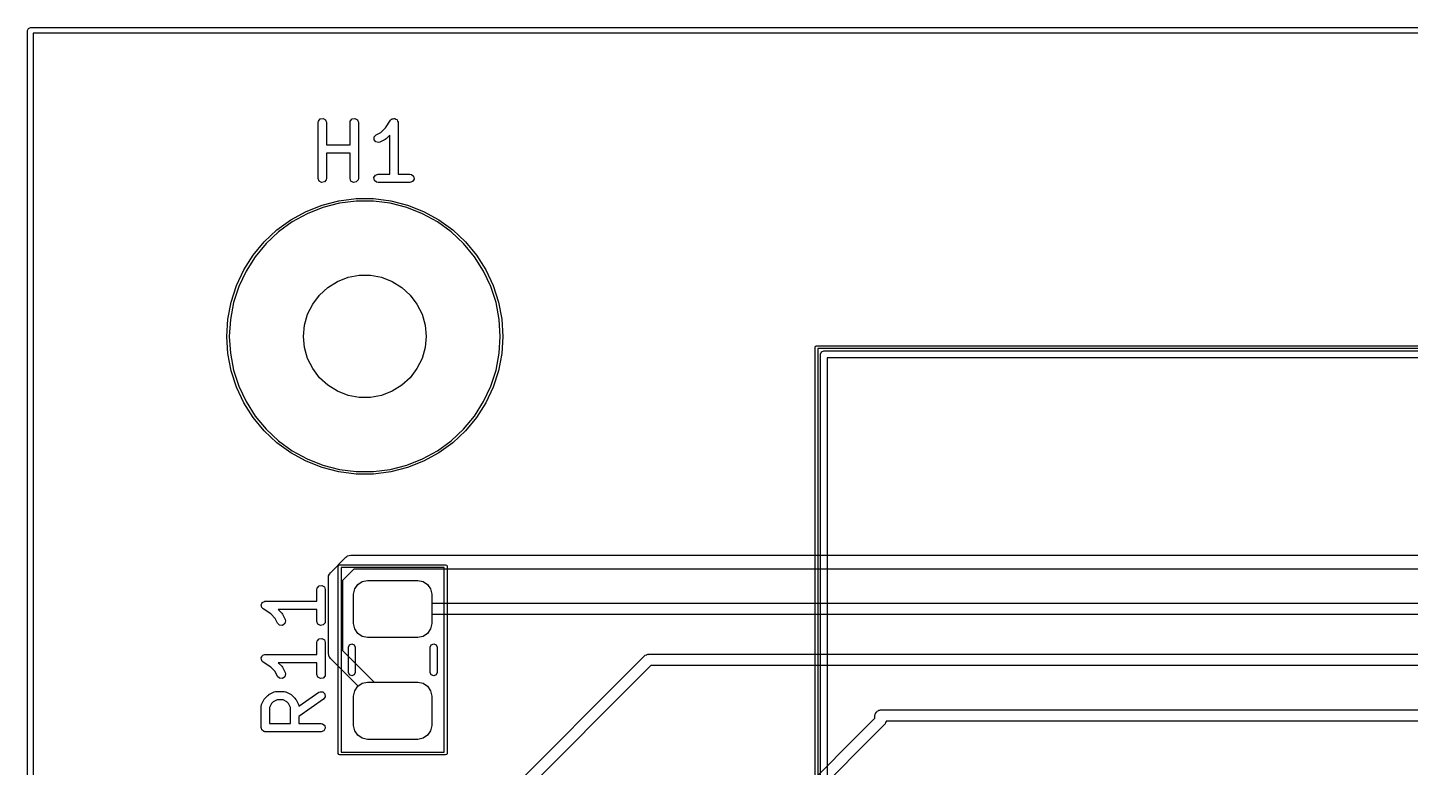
# Model space of a CAD drawing. Extents: x 96 to 198, y -147 to -47.
# Drawn here: x 97.95 to 122.75, y -59.93 to -46.67 of the extents above; entities that cross this region are included whole.
import ezdxf

# ---------------------------------------------------------------- set-up
doc = ezdxf.new("R2010")
doc.units = 0
doc.layers.add('BLACK', color=7, linetype='CONTINUOUS')

msp = doc.modelspace()

# ---------------------------------------------------------------- linework, layer by layer
at = {"layer": 'BLACK', "linetype": 'CONTINUOUS'}
for p, q in [((97.9537, -46.7162), (97.9683, -46.6809)), ((97.9537, -146.7), (97.9537, -46.7162)), ((97.9683, -46.6809), (98.0037, -46.6662)), ((98.0037, -46.6662), (197.996, -46.6662)), ((98.0537, -46.7662), (98.0537, -146.65)), ((197.946, -46.7662), (98.0537, -46.7662)), ((103.163, -48.3674), (103.168, -48.3417)), ((103.168, -48.3417), (103.201, -48.3024)), ((103.201, -48.3024), (103.251, -48.2935)), ((103.251, -48.2935), (103.296, -48.3192)), ((103.296, -48.3192), (103.313, -48.3674)), ((103.735, -48.3674), (103.739, -48.3417)), ((103.739, -48.3417), (103.772, -48.3024)), ((103.772, -48.3024), (103.823, -48.2935)), ((103.823, -48.2935), (103.867, -48.3192)), ((103.867, -48.3192), (103.885, -48.3674)), ((104.37, -48.4625), (104.461, -48.3258)), ((104.461, -48.3258), (104.479, -48.3069)), ((104.479, -48.3069), (104.484, -48.3057)), ((104.484, -48.3057), (104.486, -48.3024)), ((104.486, -48.3024), (104.508, -48.2986)), ((104.508, -48.2986), (104.529, -48.2925)), ((104.529, -48.2925), (104.533, -48.2943)), ((104.533, -48.2943), (104.537, -48.2935)), ((104.537, -48.2935), (104.556, -48.3044)), ((104.556, -48.3044), (104.576, -48.3131)), ((104.576, -48.3131), (104.578, -48.317)), ((104.578, -48.317), (104.581, -48.3192)), ((104.581, -48.3192), (104.589, -48.3396)), ((104.589, -48.3396), (104.598, -48.3591)), ((103.163, -49.3674), (103.163, -48.3674)), ((103.313, -48.3674), (103.313, -48.7686)), ((103.735, -48.7686), (103.735, -48.3674)), ((103.885, -48.3674), (103.885, -49.3674)), ((104.169, -48.6233), (104.205, -48.586)), ((104.205, -48.586), (104.289, -48.5438)), ((104.289, -48.5438), (104.37, -48.4625)), ((104.449, -48.5961), (104.386, -48.6585)), ((104.449, -49.2924), (104.449, -48.5961)), ((104.598, -48.3591), (104.597, -48.3633)), ((104.597, -48.3633), (104.599, -48.3674)), ((104.599, -48.3674), (104.599, -49.2924)), ((103.313, -48.7686), (103.735, -48.7686)), ((104.166, -48.6745), (104.169, -48.6233)), ((104.197, -48.7157), (104.166, -48.6745)), ((104.247, -48.7276), (104.197, -48.7157)), ((104.272, -48.7202), (104.247, -48.7276)), ((104.367, -48.6726), (104.272, -48.7202)), ((104.368, -48.6714), (104.367, -48.6726)), ((104.386, -48.6585), (104.368, -48.6714)), ((103.735, -48.9186), (103.313, -48.9186)), ((103.313, -48.9186), (103.313, -49.3674)), ((103.735, -49.3674), (103.735, -48.9186)), ((104.164, -49.3544), (104.19, -49.3099)), ((104.19, -49.3099), (104.238, -49.2924)), ((104.238, -49.2924), (104.449, -49.2924)), ((104.599, -49.2924), (104.81, -49.2924)), ((104.81, -49.2924), (104.835, -49.2969)), ((104.835, -49.2969), (104.874, -49.3299)), ((104.874, -49.3299), (104.883, -49.3804)), ((103.181, -49.4156), (103.163, -49.3674)), ((103.225, -49.4412), (103.181, -49.4156)), ((103.276, -49.4323), (103.225, -49.4412)), ((103.309, -49.393), (103.276, -49.4323)), ((103.313, -49.3674), (103.309, -49.393)), ((103.752, -49.4156), (103.735, -49.3674)), ((103.796, -49.4412), (103.752, -49.4156)), ((103.847, -49.4323), (103.796, -49.4412)), ((103.88, -49.393), (103.847, -49.4323)), ((103.885, -49.3674), (103.88, -49.393)), ((104.173, -49.4049), (104.164, -49.3544)), ((104.212, -49.4379), (104.173, -49.4049)), ((104.238, -49.4424), (104.212, -49.4379)), ((104.81, -49.4424), (104.238, -49.4424)), ((104.858, -49.4248), (104.81, -49.4424)), ((104.883, -49.3804), (104.858, -49.4248)), ((103.235, -49.8461), (103.536, -49.7688)), ((103.545, -49.8132), (103.249, -49.8891)), ((103.536, -49.7688), (103.845, -49.7299)), ((103.847, -49.775), (103.545, -49.8132)), ((103.845, -49.7299), (104.155, -49.7299)), ((104.153, -49.775), (103.847, -49.775)), ((104.455, -49.8132), (104.153, -49.775)), ((104.155, -49.7299), (104.464, -49.7688)), ((104.751, -49.8891), (104.455, -49.8132)), ((104.464, -49.7688), (104.765, -49.8461)), ((102.674, -50.1103), (102.946, -49.9606)), ((102.965, -50.0015), (102.698, -50.1485)), ((102.946, -49.9606), (103.235, -49.8461)), ((103.249, -49.8891), (102.965, -50.0015)), ((105.035, -50.0015), (104.751, -49.8891)), ((104.765, -49.8461), (105.054, -49.9606)), ((105.302, -50.1485), (105.035, -50.0015)), ((105.054, -49.9606), (105.326, -50.1103)), ((102.196, -50.5057), (102.422, -50.293)), ((102.451, -50.3278), (102.229, -50.5367)), ((102.422, -50.293), (102.674, -50.1103)), ((102.698, -50.1485), (102.451, -50.3278)), ((105.549, -50.3278), (105.302, -50.1485)), ((105.326, -50.1103), (105.578, -50.293)), ((105.771, -50.5367), (105.549, -50.3278)), ((105.578, -50.293), (105.804, -50.5057)), ((101.998, -50.7452), (102.196, -50.5057)), ((102.229, -50.5367), (102.034, -50.7718)), ((105.966, -50.7718), (105.771, -50.5367)), ((105.804, -50.5057), (106.002, -50.7452)), ((101.831, -51.0077), (101.998, -50.7452)), ((102.034, -50.7718), (101.871, -51.0294)), ((106.129, -51.0294), (105.966, -50.7718)), ((106.002, -50.7452), (106.169, -51.0077)), ((101.699, -51.2889), (101.831, -51.0077)), ((101.871, -51.0294), (101.741, -51.3055)), ((106.259, -51.3055), (106.129, -51.0294)), ((106.169, -51.0077), (106.301, -51.2889)), ((101.603, -51.5845), (101.699, -51.2889)), ((101.741, -51.3055), (101.647, -51.5957)), ((103.187, -51.4589), (103.337, -51.3222)), ((103.337, -51.3222), (103.51, -51.2153)), ((103.51, -51.2153), (103.699, -51.142)), ((103.699, -51.142), (103.899, -51.1047)), ((103.899, -51.1047), (104.101, -51.1047)), ((104.101, -51.1047), (104.301, -51.142)), ((104.301, -51.142), (104.49, -51.2153)), ((104.49, -51.2153), (104.663, -51.3222)), ((104.663, -51.3222), (104.813, -51.4589)), ((106.353, -51.5957), (106.259, -51.3055)), ((106.301, -51.2889), (106.397, -51.5845)), ((103.065, -51.6209), (103.187, -51.4589)), ((104.813, -51.4589), (104.935, -51.6209)), ((101.545, -51.8898), (101.603, -51.5845)), ((101.647, -51.5957), (101.589, -51.8955)), ((102.919, -51.9979), (102.974, -51.8026)), ((102.974, -51.8026), (103.065, -51.6209)), ((104.935, -51.6209), (105.026, -51.8026)), ((105.026, -51.8026), (105.081, -51.9979)), ((106.411, -51.8955), (106.353, -51.5957)), ((106.397, -51.5845), (106.455, -51.8898)), ((101.525, -52.2), (101.545, -51.8898)), ((101.589, -51.8955), (101.57, -52.2)), ((102.9, -52.2), (102.919, -51.9979)), ((105.081, -51.9979), (105.1, -52.2)), ((106.43, -52.2), (106.411, -51.8955)), ((106.455, -51.8898), (106.475, -52.2)), ((101.545, -52.5102), (101.525, -52.2)), ((101.57, -52.2), (101.589, -52.5045)), ((102.919, -52.4021), (102.9, -52.2)), ((105.1, -52.2), (105.081, -52.4021)), ((106.411, -52.5045), (106.43, -52.2)), ((106.475, -52.2), (106.455, -52.5102)), ((101.603, -52.8155), (101.545, -52.5102)), ((101.589, -52.5045), (101.647, -52.8043)), ((102.974, -52.5974), (102.919, -52.4021)), ((105.081, -52.4021), (105.026, -52.5974)), ((106.353, -52.8043), (106.411, -52.5045)), ((106.455, -52.5102), (106.397, -52.8155)), ((112.075, -52.3925), (112.082, -52.3748)), ((112.075, -71.8925), (112.075, -52.3925)), ((112.082, -52.3748), (112.1, -52.3675)), ((112.1, -52.3675), (162.9, -52.3675)), ((112.125, -52.4175), (112.125, -71.8675)), ((162.875, -52.4175), (112.125, -52.4175)), ((112.17, -52.5225), (112.188, -52.4801)), ((112.17, -71.7625), (112.17, -52.5225)), ((112.188, -52.4801), (112.23, -52.4625)), ((112.23, -52.4625), (162.77, -52.4625)), ((101.699, -53.1111), (101.603, -52.8155)), ((101.647, -52.8043), (101.741, -53.0945)), ((103.065, -52.7791), (102.974, -52.5974)), ((103.187, -52.9411), (103.065, -52.7791)), ((104.935, -52.7791), (104.813, -52.9411)), ((105.026, -52.5974), (104.935, -52.7791)), ((106.259, -53.0945), (106.353, -52.8043)), ((106.397, -52.8155), (106.301, -53.1111)), ((112.29, -52.5825), (112.29, -71.7025)), ((162.71, -52.5825), (112.29, -52.5825)), ((103.337, -53.0778), (103.187, -52.9411)), ((104.813, -52.9411), (104.663, -53.0778)), ((101.831, -53.3923), (101.699, -53.1111)), ((101.741, -53.0945), (101.871, -53.3706)), ((103.51, -53.1847), (103.337, -53.0778)), ((103.699, -53.258), (103.51, -53.1847)), ((103.899, -53.2953), (103.699, -53.258)), ((104.101, -53.2953), (103.899, -53.2953)), ((104.301, -53.258), (104.101, -53.2953)), ((104.49, -53.1847), (104.301, -53.258)), ((104.663, -53.0778), (104.49, -53.1847)), ((106.129, -53.3706), (106.259, -53.0945)), ((106.301, -53.1111), (106.169, -53.3923)), ((101.998, -53.6548), (101.831, -53.3923)), ((101.871, -53.3706), (102.034, -53.6282)), ((105.966, -53.6282), (106.129, -53.3706)), ((106.169, -53.3923), (106.002, -53.6548)), ((102.196, -53.8943), (101.998, -53.6548)), ((102.034, -53.6282), (102.229, -53.8633)), ((105.771, -53.8633), (105.966, -53.6282)), ((106.002, -53.6548), (105.804, -53.8943)), ((102.422, -54.107), (102.196, -53.8943)), ((102.229, -53.8633), (102.451, -54.0722)), ((105.549, -54.0722), (105.771, -53.8633)), ((105.804, -53.8943), (105.578, -54.107)), ((102.674, -54.2897), (102.422, -54.107)), ((102.451, -54.0722), (102.698, -54.2515)), ((102.946, -54.4394), (102.674, -54.2897)), ((102.698, -54.2515), (102.965, -54.3985)), ((105.035, -54.3985), (105.302, -54.2515)), ((105.326, -54.2897), (105.054, -54.4394)), ((105.302, -54.2515), (105.549, -54.0722)), ((105.578, -54.107), (105.326, -54.2897)), ((103.235, -54.5539), (102.946, -54.4394)), ((102.965, -54.3985), (103.249, -54.5109)), ((103.249, -54.5109), (103.545, -54.5868)), ((104.455, -54.5868), (104.751, -54.5109)), ((104.751, -54.5109), (105.035, -54.3985)), ((105.054, -54.4394), (104.765, -54.5539)), ((103.536, -54.6312), (103.235, -54.5539)), ((103.845, -54.6701), (103.536, -54.6312)), ((103.545, -54.5868), (103.847, -54.625)), ((104.155, -54.6701), (103.845, -54.6701)), ((103.847, -54.625), (104.153, -54.625)), ((104.153, -54.625), (104.455, -54.5868)), ((104.464, -54.6312), (104.155, -54.6701)), ((104.765, -54.5539), (104.464, -54.6312)), ((103.383, -56.4372), (103.662, -56.1582)), ((103.662, -56.1582), (103.68, -56.1446)), ((103.68, -56.1446), (103.683, -56.1412)), ((103.683, -56.1412), (103.686, -56.1404)), ((103.686, -56.1404), (103.691, -56.1365)), ((103.691, -56.1365), (103.722, -56.1299)), ((103.722, -56.1299), (103.752, -56.121)), ((103.752, -56.121), (130.895, -56.121)), ((103.346, -56.527), (103.349, -56.5045)), ((103.346, -57.8855), (103.346, -56.527)), ((103.349, -56.5), (103.35, -56.4976)), ((103.349, -56.5045), (103.349, -56.5)), ((103.35, -56.4976), (103.351, -56.4912)), ((103.351, -56.4912), (103.368, -56.4648)), ((103.368, -56.4648), (103.383, -56.4372)), ((103.525, -56.32), (103.532, -56.3023)), ((103.525, -59.68), (103.525, -56.32)), ((103.532, -56.3023), (103.55, -56.295)), ((103.55, -56.295), (105.45, -56.295)), ((103.575, -56.345), (103.575, -59.655)), ((105.425, -56.345), (103.575, -56.345)), ((103.805, -56.375), (103.6, -56.5796)), ((130.948, -56.375), (103.805, -56.375)), ((105.425, -59.655), (105.425, -56.345)), ((105.45, -56.295), (105.468, -56.3023)), ((105.468, -56.3023), (105.475, -56.32)), ((105.475, -56.32), (105.475, -59.68)), ((103.142, -56.7381), (103.147, -56.7124)), ((103.142, -56.9488), (103.142, -56.7381)), ((103.147, -56.7124), (103.18, -56.6731)), ((103.18, -56.6731), (103.23, -56.6642)), ((103.23, -56.6642), (103.275, -56.6899)), ((103.275, -56.6899), (103.292, -56.7381)), ((103.292, -56.7381), (103.292, -57.3095)), ((103.6, -56.5796), (103.6, -57.8329)), ((103.8, -56.825), (103.819, -56.7293)), ((103.8, -56.825), (103.819, -56.7293)), ((103.8, -56.825), (103.819, -56.7293)), ((103.819, -56.7293), (103.873, -56.6482)), ((103.819, -56.7293), (103.873, -56.6482)), ((103.819, -56.7293), (103.873, -56.6482)), ((103.873, -56.6482), (103.954, -56.594)), ((103.873, -56.6482), (103.954, -56.594)), ((103.873, -56.6482), (103.954, -56.594)), ((103.954, -56.594), (104.05, -56.575)), ((103.954, -56.594), (104.05, -56.575)), ((103.954, -56.594), (104.05, -56.575)), ((104.05, -56.575), (104.95, -56.575)), ((104.05, -56.575), (104.95, -56.575)), ((104.05, -56.575), (104.95, -56.575)), ((104.95, -56.575), (105.046, -56.594)), ((104.95, -56.575), (105.046, -56.594)), ((104.95, -56.575), (105.046, -56.594)), ((105.046, -56.594), (105.127, -56.6482)), ((105.046, -56.594), (105.127, -56.6482)), ((105.046, -56.594), (105.127, -56.6482)), ((105.127, -56.6482), (105.181, -56.7293)), ((105.127, -56.6482), (105.181, -56.7293)), ((105.127, -56.6482), (105.181, -56.7293)), ((105.181, -56.7293), (105.2, -56.825)), ((105.181, -56.7293), (105.2, -56.825)), ((105.181, -56.7293), (105.2, -56.825)), ((102.143, -57.019), (102.144, -57.015)), ((102.149, -57.0399), (102.143, -57.019)), ((102.144, -57.0108), (102.154, -56.9919)), ((102.144, -57.015), (102.144, -57.0108)), ((102.154, -56.9919), (102.163, -56.972)), ((102.163, -56.972), (102.167, -56.9701)), ((102.167, -56.9701), (102.169, -56.9664)), ((102.169, -56.9664), (102.19, -56.9589)), ((102.19, -56.9589), (102.209, -56.9493)), ((102.209, -56.9493), (102.213, -56.9503)), ((102.213, -56.9503), (102.217, -56.9488)), ((102.217, -56.9488), (103.142, -56.9488)), ((103.8, -57.35), (103.8, -56.825)), ((103.8, -57.35), (103.8, -56.825)), ((103.8, -57.35), (103.8, -56.825)), ((105.2, -56.825), (105.2, -56.9859)), ((105.2, -56.825), (105.2, -57.35)), ((105.2, -56.825), (105.2, -57.35)), ((105.2, -56.9859), (131.083, -56.9859)), ((102.152, -57.0613), (102.149, -57.0399)), ((102.156, -57.0641), (102.152, -57.0613)), ((102.157, -57.0682), (102.156, -57.0641)), ((102.176, -57.0862), (102.157, -57.0682)), ((102.312, -57.1773), (102.176, -57.0862)), ((102.394, -57.2587), (102.312, -57.1773)), ((102.436, -57.3431), (102.394, -57.2587)), ((103.142, -57.0988), (102.446, -57.0988)), ((102.446, -57.0988), (102.509, -57.1613)), ((102.509, -57.1613), (102.521, -57.1796)), ((102.521, -57.1796), (102.523, -57.1807)), ((102.523, -57.1807), (102.57, -57.276)), ((102.57, -57.276), (102.578, -57.3009)), ((103.142, -57.3095), (103.142, -57.0988)), ((131.125, -57.1891), (105.2, -57.1891)), ((105.2, -57.1891), (105.2, -57.35)), ((102.473, -57.3783), (102.436, -57.3431)), ((102.524, -57.3814), (102.473, -57.3783)), ((102.566, -57.3508), (102.524, -57.3814)), ((102.578, -57.3009), (102.566, -57.3508)), ((103.16, -57.3577), (103.142, -57.3095)), ((103.204, -57.3834), (103.16, -57.3577)), ((103.255, -57.3745), (103.204, -57.3834)), ((103.288, -57.3352), (103.255, -57.3745)), ((103.292, -57.3095), (103.288, -57.3352)), ((103.819, -57.4457), (103.8, -57.35)), ((103.819, -57.4457), (103.8, -57.35)), ((103.819, -57.4457), (103.8, -57.35)), ((103.873, -57.5268), (103.819, -57.4457)), ((103.873, -57.5268), (103.819, -57.4457)), ((103.873, -57.5268), (103.819, -57.4457)), ((103.954, -57.581), (103.873, -57.5268)), ((103.954, -57.581), (103.873, -57.5268)), ((103.954, -57.581), (103.873, -57.5268)), ((105.127, -57.5268), (105.046, -57.581)), ((105.127, -57.5268), (105.046, -57.581)), ((105.127, -57.5268), (105.046, -57.581)), ((105.181, -57.4457), (105.127, -57.5268)), ((105.181, -57.4457), (105.127, -57.5268)), ((105.181, -57.4457), (105.127, -57.5268)), ((105.2, -57.35), (105.181, -57.4457)), ((105.2, -57.35), (105.181, -57.4457)), ((105.2, -57.35), (105.181, -57.4457)), ((103.142, -57.6905), (103.147, -57.6648)), ((103.142, -57.9012), (103.142, -57.6905)), ((103.147, -57.6648), (103.18, -57.6255)), ((103.18, -57.6255), (103.23, -57.6166)), ((103.23, -57.6166), (103.275, -57.6423)), ((103.275, -57.6423), (103.292, -57.6905)), ((103.292, -57.6905), (103.292, -58.2619)), ((103.705, -57.7729), (103.723, -57.7305)), ((103.705, -58.2271), (103.705, -57.7729)), ((103.723, -57.7305), (103.765, -57.7129)), ((103.765, -57.7129), (103.807, -57.7305)), ((103.807, -57.7305), (103.825, -57.7729)), ((103.825, -57.7729), (103.825, -58.2271)), ((104.05, -57.6), (103.954, -57.581)), ((104.05, -57.6), (103.954, -57.581)), ((104.05, -57.6), (103.954, -57.581)), ((104.95, -57.6), (104.05, -57.6)), ((104.95, -57.6), (104.05, -57.6)), ((104.95, -57.6), (104.05, -57.6)), ((105.046, -57.581), (104.95, -57.6)), ((105.046, -57.581), (104.95, -57.6)), ((105.046, -57.581), (104.95, -57.6)), ((105.175, -57.7729), (105.193, -57.7305)), ((105.175, -58.2271), (105.175, -57.7729)), ((105.193, -57.7305), (105.235, -57.7129)), ((105.235, -57.7129), (105.277, -57.7305)), ((105.277, -57.7305), (105.295, -57.7729)), ((105.295, -57.7729), (105.295, -58.2271)), ((102.143, -57.9714), (102.144, -57.9674)), ((102.149, -57.9923), (102.143, -57.9714)), ((102.144, -57.9632), (102.154, -57.9443)), ((102.144, -57.9674), (102.144, -57.9632)), ((102.152, -58.0137), (102.149, -57.9923)), ((102.156, -58.0165), (102.152, -58.0137)), ((102.154, -57.9443), (102.163, -57.9244)), ((102.157, -58.0206), (102.156, -58.0165)), ((102.176, -58.0386), (102.157, -58.0206)), ((102.163, -57.9244), (102.167, -57.9225)), ((102.167, -57.9225), (102.169, -57.9187)), ((102.169, -57.9187), (102.19, -57.9113)), ((102.19, -57.9113), (102.209, -57.9016)), ((102.209, -57.9016), (102.213, -57.9027)), ((102.213, -57.9027), (102.217, -57.9012)), ((102.217, -57.9012), (103.142, -57.9012)), ((103.355, -57.9157), (103.346, -57.8855)), ((103.362, -57.9464), (103.355, -57.9157)), ((103.365, -57.9515), (103.362, -57.9464)), ((103.366, -57.9542), (103.365, -57.9515)), ((103.37, -57.9571), (103.366, -57.9542)), ((103.383, -57.9753), (103.37, -57.9571)), ((103.878, -58.4701), (103.383, -57.9753)), ((103.6, -57.8329), (104.167, -58.4)), ((105.369, -61.575), (109.016, -57.9282)), ((109.016, -57.9282), (109.023, -57.9244)), ((109.023, -57.9244), (109.028, -57.9178)), ((109.028, -57.9178), (109.05, -57.9105)), ((109.05, -57.9105), (109.072, -57.8997)), ((109.072, -57.8997), (109.08, -57.9009)), ((109.08, -57.9009), (109.087, -57.8984)), ((109.087, -57.8984), (132.71, -57.8984)), ((102.312, -58.1297), (102.176, -58.0386)), ((102.394, -58.2111), (102.312, -58.1297)), ((102.436, -58.2954), (102.394, -58.2111)), ((103.142, -58.0512), (102.446, -58.0512)), ((102.446, -58.0512), (102.509, -58.1136)), ((102.509, -58.1136), (102.521, -58.132)), ((102.521, -58.132), (102.523, -58.1331)), ((102.523, -58.1331), (102.57, -58.2284)), ((102.578, -58.2533), (102.566, -58.3032)), ((102.57, -58.2284), (102.578, -58.2533)), ((103.142, -58.2619), (103.142, -58.0512)), ((103.16, -58.3101), (103.142, -58.2619)), ((103.292, -58.2619), (103.288, -58.2876)), ((103.723, -58.2695), (103.705, -58.2271)), ((103.765, -58.2871), (103.723, -58.2695)), ((103.807, -58.2695), (103.765, -58.2871)), ((103.825, -58.2271), (103.807, -58.2695)), ((105.193, -58.2695), (105.175, -58.2271)), ((105.235, -58.2871), (105.193, -58.2695)), ((105.277, -58.2695), (105.235, -58.2871)), ((105.295, -58.2271), (105.277, -58.2695)), ((109.13, -58.1016), (105.601, -61.6307)), ((132.752, -58.1016), (109.13, -58.1016)), ((102.473, -58.3307), (102.436, -58.2954)), ((102.524, -58.3338), (102.473, -58.3307)), ((102.566, -58.3032), (102.524, -58.3338)), ((103.204, -58.3358), (103.16, -58.3101)), ((103.255, -58.3269), (103.204, -58.3358)), ((103.288, -58.2876), (103.255, -58.3269)), ((103.819, -58.5543), (103.873, -58.4732)), ((103.819, -58.5543), (103.873, -58.4732)), ((103.819, -58.5543), (103.873, -58.4732)), ((103.873, -58.4732), (103.954, -58.419)), ((103.873, -58.4732), (103.954, -58.419)), ((103.873, -58.4732), (103.878, -58.4701)), ((103.954, -58.419), (104.05, -58.4)), ((103.954, -58.419), (104.05, -58.4)), ((104.05, -58.4), (104.95, -58.4)), ((104.05, -58.4), (104.95, -58.4)), ((104.167, -58.4), (104.95, -58.4)), ((104.95, -58.4), (105.046, -58.419)), ((104.95, -58.4), (105.046, -58.419)), ((104.95, -58.4), (105.046, -58.419)), ((105.046, -58.419), (105.127, -58.4732)), ((105.046, -58.419), (105.127, -58.4732)), ((105.046, -58.419), (105.127, -58.4732)), ((105.127, -58.4732), (105.181, -58.5543)), ((105.127, -58.4732), (105.181, -58.5543)), ((105.127, -58.4732), (105.181, -58.5543)), ((102.15, -58.7998), (102.198, -58.7046)), ((102.198, -58.7046), (102.211, -58.6865)), ((102.211, -58.6865), (102.212, -58.6851)), ((102.212, -58.6851), (102.26, -58.6374)), ((102.26, -58.6374), (102.278, -58.6246)), ((102.278, -58.6246), (102.279, -58.6234)), ((102.279, -58.6234), (102.374, -58.5758)), ((102.357, -58.7521), (102.327, -58.7825)), ((102.426, -58.7179), (102.357, -58.7521)), ((102.374, -58.5758), (102.399, -58.5683)), ((102.399, -58.5683), (102.404, -58.5694)), ((102.404, -58.5694), (102.408, -58.5679)), ((102.408, -58.5679), (102.551, -58.5679)), ((102.533, -58.7179), (102.426, -58.7179)), ((102.602, -58.7521), (102.533, -58.7179)), ((102.551, -58.5679), (102.576, -58.5724)), ((102.576, -58.5724), (102.58, -58.5753)), ((102.58, -58.5753), (102.584, -58.5758)), ((102.584, -58.5758), (102.679, -58.6234)), ((102.632, -58.7825), (102.602, -58.7521)), ((102.679, -58.6234), (102.698, -58.6368)), ((102.698, -58.6368), (102.699, -58.6374)), ((102.699, -58.6374), (102.747, -58.6851)), ((102.747, -58.6851), (102.759, -58.7034)), ((102.759, -58.7034), (102.761, -58.7046)), ((102.761, -58.7046), (102.808, -58.7998)), ((102.816, -58.8324), (103.174, -58.5814)), ((103.26, -58.7043), (102.816, -59.0152)), ((103.174, -58.5814), (103.198, -58.5704)), ((103.198, -58.5704), (103.249, -58.5749)), ((103.249, -58.5749), (103.285, -58.6112)), ((103.29, -58.6623), (103.26, -58.7043)), ((103.285, -58.6112), (103.29, -58.6623)), ((103.8, -58.65), (103.819, -58.5543)), ((103.8, -58.65), (103.819, -58.5543)), ((103.8, -58.65), (103.819, -58.5543)), ((103.8, -59.175), (103.8, -58.65)), ((103.8, -59.175), (103.8, -58.65)), ((103.8, -59.175), (103.8, -58.65)), ((105.181, -58.5543), (105.2, -58.65)), ((105.181, -58.5543), (105.2, -58.65)), ((105.181, -58.5543), (105.2, -58.65)), ((105.2, -58.65), (105.2, -59.175)), ((105.2, -58.65), (105.2, -59.175)), ((105.2, -58.65), (105.2, -59.175)), ((102.142, -58.8333), (102.147, -58.8077)), ((102.142, -59.2143), (102.142, -58.8333)), ((102.147, -58.8077), (102.15, -58.8042)), ((102.15, -58.8042), (102.15, -58.7998)), ((102.327, -58.7825), (102.292, -58.851)), ((102.292, -58.851), (102.292, -59.1393)), ((102.666, -58.851), (102.632, -58.7825)), ((102.666, -59.1393), (102.666, -58.851)), ((102.808, -58.7998), (102.816, -58.8248)), ((102.816, -58.8248), (102.815, -58.8291)), ((102.815, -58.8291), (102.816, -58.8324)), ((113.148, -59), (113.153, -58.9847)), ((113.148, -59.0454), (113.148, -59)), ((113.153, -58.9686), (113.163, -58.9556)), ((113.153, -58.9847), (113.153, -58.9686)), ((113.163, -58.9556), (113.168, -58.9403)), ((113.168, -58.9403), (113.181, -58.9308)), ((113.181, -58.9308), (113.19, -58.9178)), ((113.19, -58.9178), (113.206, -58.9128)), ((113.206, -58.9128), (113.219, -58.9034)), ((113.219, -58.9034), (113.235, -58.9034)), ((113.235, -58.9034), (113.25, -58.8984)), ((113.25, -58.8984), (134.25, -58.8984)), ((102.149, -59.2326), (102.142, -59.2143)), ((102.152, -59.2518), (102.149, -59.2326)), ((102.158, -59.2561), (102.152, -59.2518)), ((102.16, -59.2625), (102.158, -59.2561)), ((102.177, -59.2722), (102.16, -59.2625)), ((102.292, -59.1393), (102.666, -59.1393)), ((102.816, -59.0152), (102.816, -59.1393)), ((102.816, -59.1393), (103.217, -59.1393)), ((103.217, -59.1393), (103.243, -59.1438)), ((103.243, -59.1438), (103.282, -59.1768)), ((103.291, -59.2273), (103.266, -59.2717)), ((103.282, -59.1768), (103.291, -59.2273)), ((103.819, -59.2707), (103.8, -59.175)), ((103.819, -59.2707), (103.8, -59.175)), ((103.819, -59.2707), (103.8, -59.175)), ((105.2, -59.175), (105.181, -59.2707)), ((105.2, -59.175), (105.181, -59.2707)), ((105.2, -59.175), (105.181, -59.2707)), ((105.369, -66.825), (113.148, -59.0454)), ((113.322, -59.1593), (105.601, -66.8807)), ((113.326, -59.152), (113.322, -59.1593)), ((113.332, -59.1472), (113.326, -59.152)), ((113.34, -59.1246), (113.332, -59.1472)), ((113.35, -59.1034), (113.34, -59.1246)), ((134.292, -59.1016), (113.35, -59.1016)), ((113.35, -59.1016), (113.35, -59.1034)), ((102.192, -59.2848), (102.177, -59.2722)), ((102.201, -59.2865), (102.192, -59.2848)), ((102.204, -59.2881), (102.201, -59.2865)), ((102.208, -59.2876), (102.204, -59.2881)), ((102.217, -59.2893), (102.208, -59.2876)), ((103.217, -59.2893), (102.217, -59.2893)), ((103.266, -59.2717), (103.217, -59.2893)), ((103.873, -59.3518), (103.819, -59.2707)), ((103.873, -59.3518), (103.819, -59.2707)), ((103.873, -59.3518), (103.819, -59.2707)), ((103.954, -59.406), (103.873, -59.3518)), ((103.954, -59.406), (103.873, -59.3518)), ((103.954, -59.406), (103.873, -59.3518)), ((104.05, -59.425), (103.954, -59.406)), ((104.05, -59.425), (103.954, -59.406)), ((104.05, -59.425), (103.954, -59.406)), ((104.95, -59.425), (104.05, -59.425)), ((104.95, -59.425), (104.05, -59.425)), ((104.95, -59.425), (104.05, -59.425)), ((105.046, -59.406), (104.95, -59.425)), ((105.046, -59.406), (104.95, -59.425)), ((105.046, -59.406), (104.95, -59.425)), ((105.127, -59.3518), (105.046, -59.406)), ((105.127, -59.3518), (105.046, -59.406)), ((105.127, -59.3518), (105.046, -59.406)), ((105.181, -59.2707), (105.127, -59.3518)), ((105.181, -59.2707), (105.127, -59.3518)), ((105.181, -59.2707), (105.127, -59.3518)), ((103.532, -59.6977), (103.525, -59.68)), ((103.55, -59.705), (103.532, -59.6977)), ((105.45, -59.705), (103.55, -59.705)), ((103.575, -59.655), (105.425, -59.655)), ((105.468, -59.6977), (105.45, -59.705)), ((105.475, -59.68), (105.468, -59.6977))]:
    msp.add_line(p, q, dxfattribs=at)

doc.saveas('drawing.dxf')
